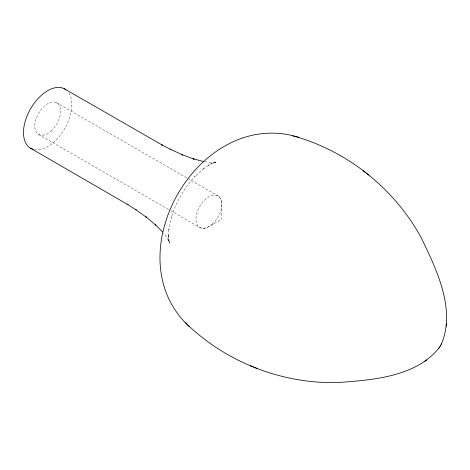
<?xml version="1.0" encoding="UTF-8"?>
<svg xmlns="http://www.w3.org/2000/svg" width="470" height="470" viewBox="0 0 470 470"><rect width="100%" height="100%" fill="white"/><g stroke="black" fill="none" stroke-linecap="round" stroke-linejoin="round"><path stroke-width="0.35" stroke-dasharray="2.35 1.76" d="M204.744 161.704L210.918 162.432L216.476 162.097L213.174 162.643L215.895 161.986L210.137 164.33L211.653 163.507L208.192 165.399L209.632 164.612L203.598 168.613L204.667 167.837L194.615 176.849L195.185 176.268C184.216 187.959 175.986 202.212 171.344 217.557L171.568 216.77L168.789 229.977L168.924 228.661L168.483 235.893L168.442 234.248L168.53 238.196L168.489 236.475L169.335 242.632L168.542 239.941L169.723 243.078L167.232 238.102L163.519 233.114M56.441 102.642L187.178 178.124M187.812 178.488L217.639 195.714C220.741 197.277 221.799 201.013 221.775 204.25L221.775 219.143L209.209 226.393C206.418 228.103 202.664 229.201 199.644 227.421L169.817 210.202M38.446 134.355L169.182 209.837M68.902 92.995A34.198 19.74 -60 0 1 64.155 129.556A34.198 19.74 -60 0 1 34.61 149.666M168.924 240.746L168.601 238.789L168.871 240.734M212.217 224.155A18.236 10.528 -60 0 0 217.998 195.902A18.236 10.528 -60 0 0 196.425 215.037A18.236 10.528 -60 0 0 212.217 224.155M51.019 131.089A18.236 10.528 -60 0 0 56.8 102.836A18.236 10.528 -60 0 0 35.221 121.971A18.236 10.528 -60 0 0 51.019 131.089"/><path stroke-width="0.7" d="M441.6 343.599C455.929 308.861 436.178 268.664 421.185 237.685C394.9 189.41 348.67 152.01 295.947 136.664M446.277 326.268L446.471 323.184M441.107 344.545L441.694 343.417M440.584 345.474L441.154 344.451M439.985 346.478L440.59 345.474M439.356 347.465L440.043 346.39M187.43 324.623C227.086 362.605 282.588 383.943 337.536 382.568C371.976 380.065 415.251 377.146 438.88 348.164M438.704 348.429L439.474 347.289M424.228 361.712L426.795 360.002M298.838 137.358C199.08 106.167 112.588 255.974 189.481 326.779M203.316 161.457L193.023 158.766L194.075 159.107L181.82 154.583L182.771 154.977L170.093 149.149L170.968 149.607L161.562 144.719L162.426 145.171L64.102 88.66M292.834 135.93L295.701 136.617M250.51 365.725L253.471 366.964M254.123 367.235L257.072 368.468M30.362 148.115L128.034 204.732L127.211 204.209L136.153 209.908L135.319 209.379L146.705 217.446L145.882 216.823L155.928 225.171L155.112 224.437L162.591 231.998M363.087 170.739L365.642 172.684M366.201 173.113L368.744 175.046M185.239 322.291L187.266 324.429M33.188 149.348A34.198 19.74 -60 0 1 29.98 109.821A34.198 19.74 -60 0 1 65.953 89.794"/></g></svg>
